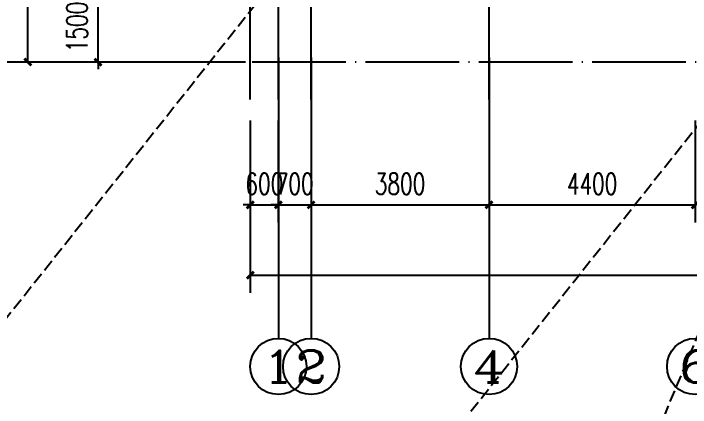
# Model space of a CAD drawing. Extents: x 802298 to 1915382, y -2285475 to -1340051.
# Drawn here: x 1341536 to 1355990, y -2249302 to -2240889 of the extents above; entities that cross this region are included whole.
import ezdxf
from ezdxf.enums import TextEntityAlignment as Align

# ---------------------------------------------------------------- set-up
doc = ezdxf.new("R2010")
doc.units = 0
doc.header["$LTSCALE"] = 1000
doc.header["$MEASUREMENT"] = 0
doc.linetypes.add('DASH', pattern=[0.35, 0.25, -0.1])
doc.linetypes.add('DOTE', pattern=[2.42, 2, -0.2, 0.02, -0.2])
doc.layers.get('0').update_dxf_attribs({"linetype": 'CONTINUOUS'})
doc.layers.get('Defpoints').update_dxf_attribs({"linetype": 'CONTINUOUS'})
for name, color, linetype in [('8', 8, 'CONTINUOUS'), ('AXIS', 3, 'CONTINUOUS'), ('AXIS_TEXT', 7, 'CONTINUOUS'), ('DOTE', 1, 'CONTINUOUS')]:
    doc.layers.add(name, color=color, linetype=linetype)
doc.styles.add('_TCH_AXIS', font='COMPLEX', dxfattribs={"bigfont": 'GBCBIG'})
doc.styles.add('COMPLEX', font='COMPLEX')
doc.styles.add('DIM_FONT', font='SIMPLEX', dxfattribs={"width": 0.7, "bigfont": 'GBCBIG'})
doc.dimstyles.new('DIMN150', dxfattribs={"dimscale": 1.5, "dimtxt": 300, "dimasz": 100, "dimexe": 250, "dimexo": 300, "dimgap": 150, "dimtad": 1, "dimdec": 0, "dimzin": 0, "dimdsep": 46, "dimtxsty": 'DIM_FONT', "dimblk": 'ARCHTICK', "dimcen": 0.09, "dimclrt": 7, "dimazin": 2, "dimtfac": 1, "dimtdec": 0, "dimtix": 1, "dimtmove": 2, "dimatfit": 3, "dimfxl": 0, "dimtolj": 1, "dimtzin": 0, "dimarcsym": 0})

# ---------------------------------------------------------------- blocks, each defined once
blk = doc.blocks.new('_ArchTick')
at = {"color": 0, "linetype": 'ByBlock', "const_width": 0.4}
blk.add_lwpolyline([(-0.5, -0.5), (0.5, 0.5)], dxfattribs=at)
blk = doc.blocks.new('*D577')
at = {"layer": 'AXIS', "color": 0, "lineweight": -2}
for p, q in [((1345140, -2224726), (1341465, -2224726)), ((1341840, -2241926), (1341840, -2224726)), ((1345140, -2241926), (1341465, -2241926))]:
    blk.add_line(p, q, dxfattribs=at)
at = {"layer": 'Defpoints', "color": 0}
for p in [(1341840, -2224726), (1345590, -2224726), (1345590, -2241926)]:
    blk.add_point(p, dxfattribs=at)
at = {"layer": 'AXIS', "color": 0, "lineweight": -2, "xscale": 150, "yscale": 150, "zscale": 150}
for p, rotation in [((1341840, -2224726), 90), ((1341840, -2241926), 270)]:
    blk.add_blockref('_ArchTick', p, dxfattribs=dict(at, rotation=rotation))
at = {"layer": 'AXIS', "color": 7, "insert": (1341390, -2233326), "char_height": 450, "attachment_point": 5, "rotation": 90, "style": 'DIM_FONT'}
blk.add_mtext('\\A1;17200', dxfattribs=at)
blk = doc.blocks.new('*D585')
at = {"layer": 'AXIS', "color": 0, "lineweight": -2}
for p, q in [((1343340, -2240426), (1343340, -2240276)), ((1345140, -2240426), (1342965, -2240426)), ((1343340, -2241926), (1343340, -2240426)), ((1345140, -2241926), (1342965, -2241926)), ((1343340, -2241926), (1343340, -2242076))]:
    blk.add_line(p, q, dxfattribs=at)
at = {"layer": 'Defpoints', "color": 0}
for p in [(1343340, -2240426), (1345590, -2240426), (1345590, -2241926)]:
    blk.add_point(p, dxfattribs=at)
at = {"layer": 'AXIS', "color": 0, "lineweight": -2, "xscale": 150, "yscale": 150, "zscale": 150}
for p, rotation in [((1343340, -2240426), 270), ((1343340, -2241926), 90)]:
    blk.add_blockref('_ArchTick', p, dxfattribs=dict(at, rotation=rotation))
at = {"layer": 'AXIS', "color": 7, "insert": (1342890, -2241176), "char_height": 450, "attachment_point": 5, "rotation": 90, "style": 'DIM_FONT'}
blk.add_mtext('\\A1;1500', dxfattribs=at)
blk = doc.blocks.new('*D597')
at = {"layer": 'AXIS', "color": 0, "lineweight": -2}
for p, q in [((1346590, -2243176), (1346590, -2246851)), ((1411590, -2243176), (1411590, -2246851)), ((1346590, -2246476), (1411590, -2246476))]:
    blk.add_line(p, q, dxfattribs=at)
at = {"layer": 'Defpoints', "color": 0}
for p in [(1346590, -2242726), (1411590, -2242726), (1411590, -2246476)]:
    blk.add_point(p, dxfattribs=at)
at = {"layer": 'AXIS', "color": 0, "lineweight": -2, "xscale": 150, "yscale": 150, "zscale": 150, "rotation": 180}
blk.add_blockref('_ArchTick', (1346590, -2246476), dxfattribs=at)
at = {"layer": 'AXIS', "color": 0, "lineweight": -2, "xscale": 150, "yscale": 150, "zscale": 150}
blk.add_blockref('_ArchTick', (1411590, -2246476), dxfattribs=at)
at = {"layer": 'AXIS', "color": 7, "insert": (1379090, -2246026), "char_height": 450, "attachment_point": 5, "style": 'DIM_FONT'}
blk.add_mtext('\\A1;65000', dxfattribs=at)
blk = doc.blocks.new('*D598')
at = {"layer": 'AXIS', "color": 0, "lineweight": -2}
for p, q in [((1346590, -2243176), (1346590, -2245351)), ((1347190, -2243176), (1347190, -2245351)), ((1346590, -2244976), (1346440, -2244976)), ((1346590, -2244976), (1347190, -2244976)), ((1347190, -2244976), (1347340, -2244976))]:
    blk.add_line(p, q, dxfattribs=at)
at = {"layer": 'Defpoints', "color": 0}
for p in [(1346590, -2242726), (1347190, -2242726), (1347190, -2244976)]:
    blk.add_point(p, dxfattribs=at)
at = {"layer": 'AXIS', "color": 0, "lineweight": -2, "xscale": 150, "yscale": 150, "zscale": 150}
blk.add_blockref('_ArchTick', (1346590, -2244976), dxfattribs=at)
at = {"layer": 'AXIS', "color": 0, "lineweight": -2, "xscale": 150, "yscale": 150, "zscale": 150, "rotation": 180}
blk.add_blockref('_ArchTick', (1347190, -2244976), dxfattribs=at)
at = {"layer": 'AXIS', "color": 7, "insert": (1346890, -2244526), "char_height": 450, "attachment_point": 5, "style": 'DIM_FONT'}
blk.add_mtext('\\A1;600', dxfattribs=at)
blk = doc.blocks.new('*D599')
at = {"layer": 'AXIS', "color": 0, "lineweight": -2}
for p, q in [((1347190, -2243176), (1347190, -2245351)), ((1347890, -2243176), (1347890, -2245351)), ((1347190, -2244976), (1347040, -2244976)), ((1347190, -2244976), (1347890, -2244976)), ((1347890, -2244976), (1348040, -2244976))]:
    blk.add_line(p, q, dxfattribs=at)
at = {"layer": 'Defpoints', "color": 0}
for p in [(1347190, -2242726), (1347890, -2242726), (1347890, -2244976)]:
    blk.add_point(p, dxfattribs=at)
at = {"layer": 'AXIS', "color": 0, "lineweight": -2, "xscale": 150, "yscale": 150, "zscale": 150}
blk.add_blockref('_ArchTick', (1347190, -2244976), dxfattribs=at)
at = {"layer": 'AXIS', "color": 0, "lineweight": -2, "xscale": 150, "yscale": 150, "zscale": 150, "rotation": 180}
blk.add_blockref('_ArchTick', (1347890, -2244976), dxfattribs=at)
at = {"layer": 'AXIS', "color": 7, "insert": (1347540, -2244526), "char_height": 450, "attachment_point": 5, "style": 'DIM_FONT'}
blk.add_mtext('\\A1;700', dxfattribs=at)
blk = doc.blocks.new('*D600')
at = {"layer": 'AXIS', "color": 0, "lineweight": -2}
for p, q in [((1347890, -2243176), (1347890, -2245351)), ((1351690, -2243176), (1351690, -2245351)), ((1347890, -2244976), (1351690, -2244976))]:
    blk.add_line(p, q, dxfattribs=at)
at = {"layer": 'Defpoints', "color": 0}
for p in [(1347890, -2242726), (1351690, -2242726), (1351690, -2244976)]:
    blk.add_point(p, dxfattribs=at)
at = {"layer": 'AXIS', "color": 0, "lineweight": -2, "xscale": 150, "yscale": 150, "zscale": 150, "rotation": 180}
blk.add_blockref('_ArchTick', (1347890, -2244976), dxfattribs=at)
at = {"layer": 'AXIS', "color": 0, "lineweight": -2, "xscale": 150, "yscale": 150, "zscale": 150}
blk.add_blockref('_ArchTick', (1351690, -2244976), dxfattribs=at)
at = {"layer": 'AXIS', "color": 7, "insert": (1349790, -2244526), "char_height": 450, "attachment_point": 5, "style": 'DIM_FONT'}
blk.add_mtext('\\A1;3800', dxfattribs=at)
blk = doc.blocks.new('*D601')
at = {"layer": 'AXIS', "color": 0, "lineweight": -2}
for p, q in [((1351690, -2243176), (1351690, -2245351)), ((1356090, -2243176), (1356090, -2245351)), ((1351690, -2244976), (1356090, -2244976))]:
    blk.add_line(p, q, dxfattribs=at)
at = {"layer": 'Defpoints', "color": 0}
for p in [(1351690, -2242726), (1356090, -2242726), (1356090, -2244976)]:
    blk.add_point(p, dxfattribs=at)
at = {"layer": 'AXIS', "color": 0, "lineweight": -2, "xscale": 150, "yscale": 150, "zscale": 150, "rotation": 180}
blk.add_blockref('_ArchTick', (1351690, -2244976), dxfattribs=at)
at = {"layer": 'AXIS', "color": 0, "lineweight": -2, "xscale": 150, "yscale": 150, "zscale": 150}
blk.add_blockref('_ArchTick', (1356090, -2244976), dxfattribs=at)
at = {"layer": 'AXIS', "color": 7, "insert": (1353890, -2244526), "char_height": 450, "attachment_point": 5, "style": 'DIM_FONT'}
blk.add_mtext('\\A1;4400', dxfattribs=at)
blk = doc.blocks.new('_AXISO')
blk.add_circle((0, 0), 0.5)
at = {"layer": 'AXIS_TEXT', "style": 'COMPLEX', "width": 1.041667}
blk.add_attdef('A', text='', height=0.56, dxfattribs=at).set_placement((-0.25, -0.28), (0.25, -0.28), align=Align.FIT)

msp = doc.modelspace()

# ---------------------------------------------------------------- linework, layer by layer
at = {"layer": '8', "linetype": 'DASH'}
for p, q in [((1347790.5, -2239326.4), (1334152, -2256509)), ((1359290.5, -2239326.4), (1345652, -2256509)), ((1359290.5, -2240226.4), (1352434, -2256648.5))]:
    msp.add_line(p, q, dxfattribs=at)
at = {"layer": 'AXIS'}
for p, q in [((1347190.5, -2241826.4), (1347190.5, -2247826.4)), ((1347890.5, -2241826.4), (1347890.5, -2247826.4)), ((1351690.5, -2241826.4), (1351690.5, -2247826.4)), ((1346490.5, -2241926.4), (1340490.5, -2241926.4))]:
    msp.add_line(p, q, dxfattribs=at)
at = {"layer": 'DOTE', "linetype": 'DOTE'}
for p, q in [((1346590.5, -2242726.4), (1346590.5, -2223626.4)), ((1347190.5, -2242726.4), (1347190.5, -2223626.4)), ((1351690.5, -2242726.4), (1351690.5, -2232526.4)), ((1347890.5, -2242726.4), (1347890.5, -2233826.4)), ((1380090.5, -2241926.4), (1345590.5, -2241926.4))]:
    msp.add_line(p, q, dxfattribs=at)

# ---------------------------------------------------------------- block references
at = {"layer": 'AXIS'}
ref = msp.add_blockref('_AXISO', (1347190.5, -2248426.4), dxfattribs=dict(at, xscale=1200, yscale=1200, zscale=1200))
ref.add_attrib('A', '1', dxfattribs={"layer": 'AXIS_TEXT', "height": 678.8, "style": '_TCH_AXIS', "width": 2.333333}).set_placement((1346851, -2248765.9), (1347529.9, -2248765.9), align=Align.FIT)
ref = msp.add_blockref('_AXISO', (1347890.5, -2248426.4), dxfattribs=dict(at, xscale=1200, yscale=1200, zscale=1200))
ref.add_attrib('A', '2', dxfattribs={"layer": 'AXIS_TEXT', "height": 678.8, "style": '_TCH_AXIS', "width": 1.5}).set_placement((1347551, -2248765.9), (1348229.9, -2248765.9), align=Align.FIT)
ref = msp.add_blockref('_AXISO', (1351690.5, -2248426.4), dxfattribs=dict(at, xscale=1200, yscale=1200, zscale=1200))
ref.add_attrib('A', '4', dxfattribs={"layer": 'AXIS_TEXT', "height": 678.8, "style": '_TCH_AXIS', "width": 1.3125}).set_placement((1351351, -2248765.9), (1352029.9, -2248765.9), align=Align.FIT)
ref = msp.add_blockref('_AXISO', (1356090.5, -2248426.4), dxfattribs=dict(at, xscale=1200, yscale=1200, zscale=1200))
ref.add_attrib('A', '6', dxfattribs={"layer": 'AXIS_TEXT', "height": 678.8, "style": '_TCH_AXIS', "width": 1.5}).set_placement((1355751, -2248765.9), (1356429.9, -2248765.9), align=Align.FIT)

# ---------------------------------------------------------------- dimensions: what is measured, and where the dimension line sits
for p1, p2, distance, picture, middle in [((1345590.5, -2241926.4), (1345590.5, -2224726.4), 3750, '*D577', (1341390.5, -2233326.4)), ((1345590.5, -2241926.4), (1345590.5, -2240426.4), 2250, '*D585', (1342890.5, -2241176.4)), ((1346590.5, -2242726.4), (1347190.5, -2242726.4), -2250, '*D598', (1346890.5, -2244526.4)), ((1346590.5, -2242726.4), (1411590.5, -2242726.4), -3750, '*D597', (1379090.5, -2246026.4)), ((1347190.5, -2242726.4), (1347890.5, -2242726.4), -2250, '*D599', (1347540.5, -2244526.4)), ((1347890.5, -2242726.4), (1351690.5, -2242726.4), -2250, '*D600', (1349790.5, -2244526.4)), ((1351690.5, -2242726.4), (1356090.5, -2242726.4), -2250, '*D601', (1353890.5, -2244526.4))]:
    dim = msp.add_aligned_dim(p1=p1, p2=p2, distance=distance, dimstyle='DIMN150', dxfattribs=at)
    dim.commit()
    dim.dimension.update_dxf_attribs({"geometry": picture, "text_midpoint": middle})

doc.saveas('drawing.dxf')
